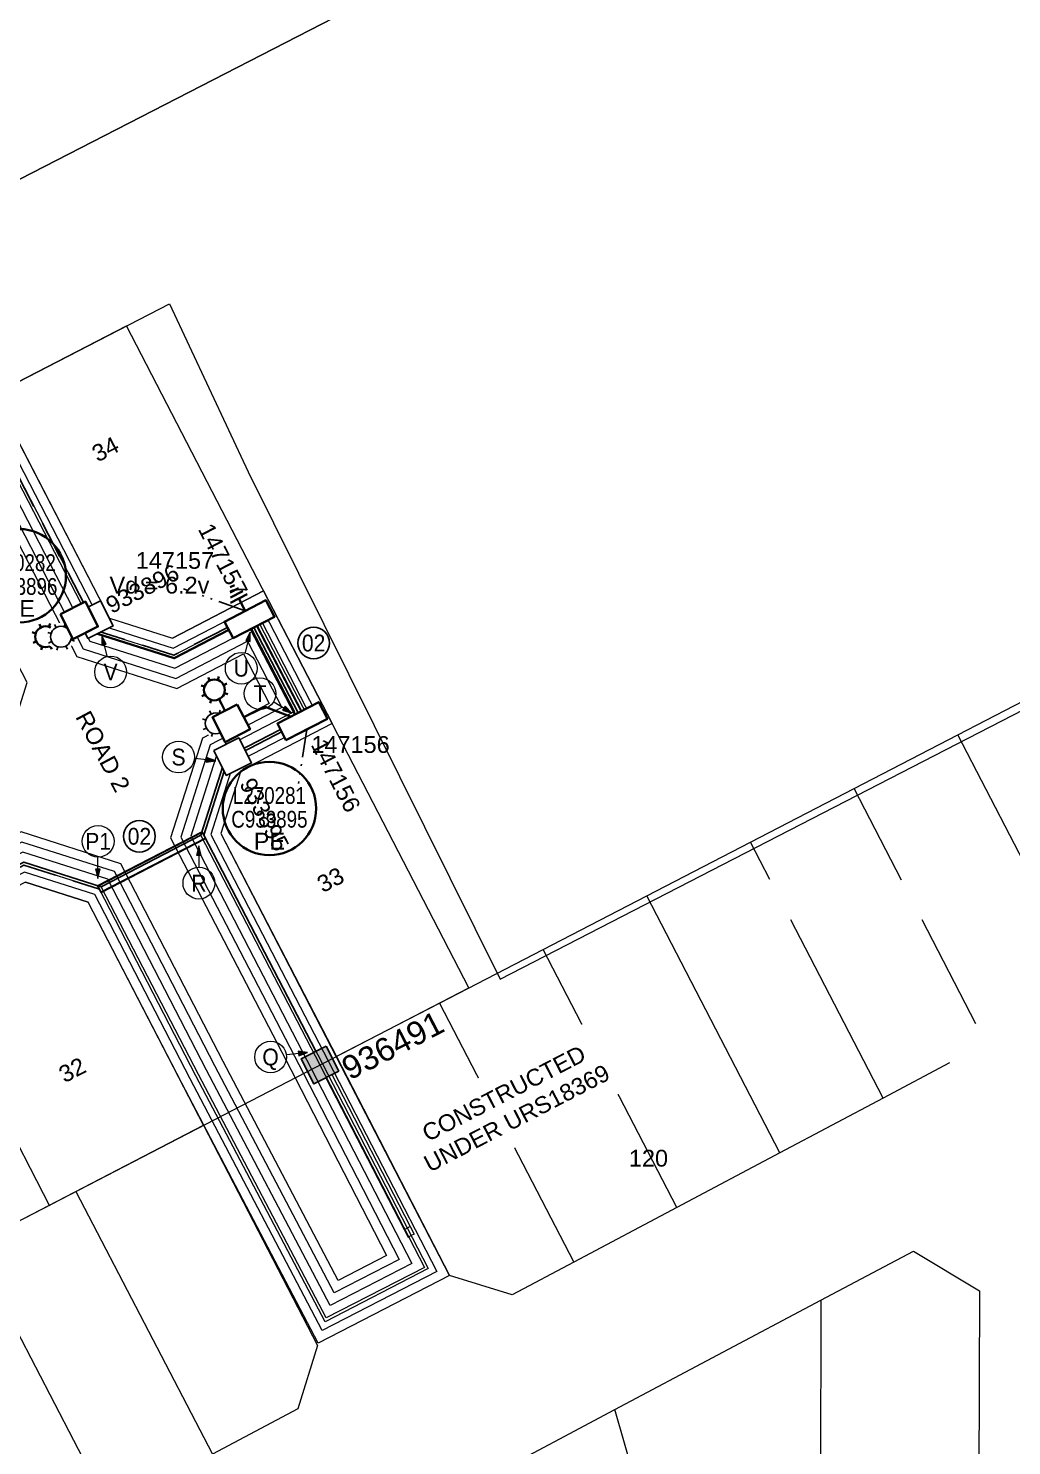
# Model space of a CAD drawing. Header units: metres. Extents: x 0 to 304202, y 0 to 6270858.
# Drawn here: x 303870.5 to 303975.8, y 6270554.1 to 6270706 of the extents above; entities that cross this region are included whole.
import ezdxf
from ezdxf import colors
from ezdxf.entities.mleader import LeaderData, LeaderLine
from ezdxf.enums import TextEntityAlignment as Align
from ezdxf.math import Vec2, Vec3

# ---------------------------------------------------------------- set-up
doc = ezdxf.new("R2010")
doc.units = ezdxf.units.M
for name, pattern in [('DASHED', [19.05, 12.7, -6.35]), ('IE Trench LV', [6, 4, -2]), ('PHANTOMX2', [6.6, 3, -0.75, 0.2, -0.75, 0.2, -0.75, 0.2, -0.75])]:
    doc.linetypes.add(name, pattern=pattern)
doc.layers.get('0').update_dxf_attribs({"color": 6})
for name, color, linetype, lineweight in [('_User Miscellaneous1', 30, 'Continuous', 13), ('_User Miscellaneous2', 31, 'Continuous', 13), ('_User_LV_Exist', 5, 'Continuous', 35), ('Cadastre Developer_SP_NEW', 92, 'Continuous', 15), ('Cadastre Land Parcels_SP_EXT', 118, 'Continuous', 15)]:
    doc.layers.add(name, color=color, linetype=linetype, lineweight=lineweight)
doc.layers.add('_User Miscellaneous10', color=252, linetype='Continuous', lineweight=13, plot=False, transparency=0.65)
for name, color, linetype in [('Duct_SP_NEW', 2, 'Continuous'), ('Equip_SP_SL_NEW', 2, 'Continuous'), ('Mains_LV_New_T84', 2, 'Cable x'), ('Services_SP_NEW_UG', 2, 'IE Trench LV'), ('SupportsUG_SP_LV_NEW', 2, 'Continuous'), ('SupportsUG_SP_LV_SL_EXT', 7, 'Continuous'), ('SupportsUG_SP_LV_SL_NEW', 2, 'Continuous'), ('Trench_SP_NEW', 2, 'Continuous'), ('UG_Details_SP_MISC', 7, 'Continuous')]:
    doc.layers.add(name, color=color, linetype=linetype)
doc.styles.add('COLUMN_LABEL', font='arial.ttf', dxfattribs={"height": 2})
doc.styles.add('ieISOCP', font='arial.ttf', dxfattribs={"height": 1.5})
doc.styles.add('POLE_LABEL', font='arial.ttf', dxfattribs={"height": 2})
doc.styles.add('SL_LABEL', font='arial.ttf', dxfattribs={"height": 2})
doc.styles.get("Standard").update_dxf_attribs({"font": 'arial.ttf'})
doc.linetypes.add('Cable New UG', pattern='A,5.5,-0.01,["X",Standard,S=1.8,R=0,X=0,Y=-0.94],-1.7', length=7.21)
doc.linetypes.add('Cable o', pattern='A,3.5,-0.01,["O",Standard,S=1.25,R=0,X=0,Y=-0.63],-1.36', length=4.87)
doc.linetypes.add('Cable x', pattern='A,4.5,-0.01,["X",Standard,S=1.25,R=0,X=0,Y=-0.65],-1.2', length=5.71)
doc.linetypes.add('IE Trench HV', pattern='A,4,-0.4,["/",Standard,S=2,R=0,X=0.25,Y=-1],-1.6', length=6)

# ---------------------------------------------------------------- blocks, each defined once
blk = doc.blocks.new('PILLAR_NEW')
at = {"width": 0.9}
blk.add_attdef('ASSET_NUM', text='', height=2, dxfattribs=at).set_placement((4, 2), align=Align.MIDDLE_LEFT)
for tag, p, flags in [('SUBURB', (-2, 0), 1), ('STREETNAME', (-1.8, 0), 9), ('PARENT', (-1.6, 0), 9), ('NOTES', (-1.4, 0), 9), ('LOCATION', (-1.2, 0), 9), ('LEGEND', (-1, 0), 9), ('USAGE', (-0.8, 0), 9), ('SUPPORT_TYPE', (-0.6, 0), 9), ('STATE', (-0.4, 0), 9), ('OWNED_BY', (-0.2, 0), 9)]:
    blk.add_attdef(tag, p, '', height=0.2, rotation=270, dxfattribs=dict(flags=flags))
at = {"transparency": 33554687}
blk.add_wipeout([(1, 2.5), (1, -2.5), (-1, -2.5), (-1, 2.5)], dxfattribs=at)
blk.add_lwpolyline([(-1, 2.5), (-1, -1.25), (-1, 1.25), (-1, -2.5), (1, -2.5), (1, 2.5)], close=True)
blk = doc.blocks.new('*U314')
at = {"layer": '_User_LV_Exist'}
for p, q in [((2.5, 1), (2.5, -1)), ((3, 0.75), (3, -0.75)), ((3.5, 0.5), (3.5, -0.5)), ((4, 0.25), (4, -0.25))]:
    blk.add_line(p, q, dxfattribs=at)
at = {"width": 0.9}
blk.add_attdef('ASSET_NUM', text='', height=2, dxfattribs=at).set_placement((4, 2), align=Align.MIDDLE_LEFT)
for tag, p, flags in [('SUBURB', (-2, 0), 1), ('STREETNAME', (-1.8, 0), 9), ('PARENT', (-1.6, 0), 9), ('NOTES', (-1.4, 0), 9), ('LOCATION', (-1.2, 0), 9), ('LEGEND', (-1, 0), 9), ('USAGE', (-0.8, 0), 9), ('SUPPORT_TYPE', (-0.6, 0), 9), ('STATE', (-0.4, 0), 9), ('OWNED_BY', (-0.2, 0), 9)]:
    blk.add_attdef(tag, p, '', height=0.2, rotation=270, dxfattribs=dict(flags=flags))
at = {"transparency": 33554687}
blk.add_wipeout([(1, 2.5), (1, -2.5), (-1, -2.5), (-1, 2.5)], dxfattribs=at)
blk.add_lwpolyline([(-1, 2.5), (-1, -1.25), (-1, 1.25), (-1, -2.5), (1, -2.5), (1, 2.5)], close=True)
at = {"layer": '_User_LV_Exist'}
blk.add_line((1, 0), (2.5, 0), dxfattribs=at)
blk = doc.blocks.new('*U309')
blk.add_circle((0, 0), 1.7)
at = {"width": 0.9}
blk.add_attdef('CODE', text='', height=1.8, dxfattribs=at).set_placement((0, 0), align=Align.MIDDLE_CENTER)
at = {"flags": 1}
blk.add_attdef('Z', (0, 0), '', height=0.2, dxfattribs=at)
blk = doc.blocks.new('COLUMN_NEW')
at = {"width": 0.9, "flags": 8}
blk.add_attdef('ASSET_NUM', text='', height=2, dxfattribs=at).set_placement((4, 2), align=Align.MIDDLE_LEFT)
at = {"ltscale": 10, "transparency": 33554687}
blk.add_wipeout([(-1.5, -1.5), (-1.5, 1.5), (1.5, 1.5), (1.5, -1.5)], dxfattribs=at)
blk.add_lwpolyline([(-1.5, 1.5), (-1.5, -1.5), (1.5, -1.5), (1.5, 1.5)], close=True)
at = {"flags": 1}
blk.add_attdef('Z', (-2.35, -1.81), '', height=0.2, rotation=270, dxfattribs=at)
at = {"flags": 9}
for tag, p in [('NOTES', (-2, -1.81)), ('SUBURB', (-1.8, -1.81)), ('STREETNAME', (-1.6, -1.81)), ('LOCATION', (-1.4, -1.81)), ('LEGEND', (-1.2, -1.81)), ('USAGE', (-1, -1.81)), ('STATE', (-0.8, -1.81)), ('OWNED_BY', (-0.6, -1.81)), ('COLUMN_TYPE', (-0.4, -1.81)), ('STREET_CODE', (-0.2, -1.81)), ('STRUCTURE_PLANT_NUMBER', (0.03, -1.81))]:
    blk.add_attdef(tag, text='', height=0.2, rotation=270, dxfattribs=at).set_placement(p, align=Align.MIDDLE_LEFT)
blk = doc.blocks.new('*U315')
at = {"width": 0.9, "flags": 8}
blk.add_attdef('ASSET_NUM', text='', height=2, dxfattribs=at).set_placement((4, 2), align=Align.MIDDLE_LEFT)
at = {"ltscale": 10, "transparency": 33554687}
blk.add_wipeout([(-0.67, -2.01), (-2.01, 0.67), (0.67, 2.01), (2.01, -0.67)], dxfattribs=at)
blk.add_lwpolyline([(-2.01, 0.67), (-0.67, -2.01), (2.01, -0.67), (0.67, 2.01)], close=True)
at = {"flags": 1}
blk.add_attdef('Z', (-2.35, -1.81), '', height=0.2, rotation=270, dxfattribs=at)
at = {"flags": 9}
for tag, p in [('NOTES', (-2, -1.81)), ('SUBURB', (-1.8, -1.81)), ('STREETNAME', (-1.6, -1.81)), ('LOCATION', (-1.4, -1.81)), ('LEGEND', (-1.2, -1.81)), ('USAGE', (-1, -1.81)), ('STATE', (-0.8, -1.81)), ('OWNED_BY', (-0.6, -1.81)), ('COLUMN_TYPE', (-0.4, -1.81)), ('STREET_CODE', (-0.2, -1.81)), ('STRUCTURE_PLANT_NUMBER', (0.03, -1.81))]:
    blk.add_attdef(tag, text='', height=0.2, rotation=270, dxfattribs=at).set_placement(p, align=Align.MIDDLE_LEFT)
blk = doc.blocks.new('*U317')
at = {"width": 0.9, "flags": 8}
blk.add_attdef('ASSET_NUM', text='', height=2, dxfattribs=at).set_placement((4, 2), align=Align.MIDDLE_LEFT)
at = {"ltscale": 10, "transparency": 33554687}
blk.add_wipeout([(-2.02, 0.65), (0.65, 2.02), (2.02, -0.65), (-0.65, -2.02)], dxfattribs=at)
blk.add_lwpolyline([(0.65, 2.02), (-2.02, 0.65), (-0.65, -2.02), (2.02, -0.65)], close=True)
at = {"flags": 1}
blk.add_attdef('Z', (-2.35, -1.81), '', height=0.2, rotation=270, dxfattribs=at)
at = {"flags": 9}
for tag, p in [('NOTES', (-2, -1.81)), ('SUBURB', (-1.8, -1.81)), ('STREETNAME', (-1.6, -1.81)), ('LOCATION', (-1.4, -1.81)), ('LEGEND', (-1.2, -1.81)), ('USAGE', (-1, -1.81)), ('STATE', (-0.8, -1.81)), ('OWNED_BY', (-0.6, -1.81)), ('COLUMN_TYPE', (-0.4, -1.81)), ('STREET_CODE', (-0.2, -1.81)), ('STRUCTURE_PLANT_NUMBER', (0.03, -1.81))]:
    blk.add_attdef(tag, text='', height=0.2, rotation=270, dxfattribs=at).set_placement(p, align=Align.MIDDLE_LEFT)
blk = doc.blocks.new('*U318')
at = {"style": 'SL_LABEL'}
for tag, height, rotation, flags, p in [('ASSET_NUM', 1, 116.7151, 8, (-4.04, 5.8)), ('STREET_CODE', 0.001, 270, 9, (0, 0))]:
    blk.add_attdef(tag, text='', height=height, rotation=rotation, dxfattribs=dict(at, flags=flags)).set_placement(p, align=Align.MIDDLE_LEFT)
for tag, height, rotation, flags, p in [('LNUMBER', 1, 116.7151, 8, (-2.25, 6.7)), ('LTYPE', 0.2, 270, 9, (-1.4, 1.2)), ('LTYPEVOCAB', 0.2, 270, 9, (-1.4, 1)), ('LEGEND', 0.2, 270, 9, (-1.4, 0.8)), ('SUBURB', 0.2, 270, 9, (-1.4, 0.6)), ('STREETNAME', 0.2, 270, 9, (-1.4, 0.4)), ('LOCATION', 0.2, 270, 9, (-1.4, 0.2)), ('LNEW', 0.2, 270, 9, (-6.4, 0)), ('LMASTVOCAB', 0.2, 270, 9, (-6.2, 0)), ('LMAST', 0.2, 270, 9, (-6, 0)), ('LLAMPVOCAB', 0.2, 270, 9, (-5.8, 0)), ('LLAMP', 0.2, 270, 9, (-5.6, 0)), ('LEXIST', 0.2, 270, 9, (-5.4, 0)), ('LCHARGE3PERCENT', 0.2, 270, 9, (-5.2, 0)), ('LCHARGE3', 0.2, 270, 9, (-5, 0)), ('LCHARGE2PERCENT', 0.2, 270, 9, (-4.8, 0)), ('LCHARGE2', 0.2, 270, 9, (-4.6, 0)), ('LCHARGE1PERCENT', 0.2, 270, 9, (-4.4, 0)), ('LCHARGE1', 0.2, 270, 9, (-4.2, 0)), ('LCATEGORY', 0.2, 270, 9, (-4, 0)), ('LBRACKETVOCAB', 0.2, 270, 9, (-3.8, 0)), ('LBRACKET', 0.2, 270, 9, (-3.6, 0)), ('LKINGHEIGHT', 0.2, 270, 9, (-3.4, 0)), ('CREPLACE', 0.2, 270, 9, (-3.2, 0)), ('CREMOVE', 0.2, 270, 9, (-3, 0)), ('CNUMBER', 0.2, 270, 9, (-2.8, 0)), ('CNEW', 0.2, 270, 9, (-2.6, 0)), ('CEXIST', 0.2, 270, 9, (-2.4, 0)), ('USAGE', 0.2, 270, 9, (-2.2, 0)), ('STATE', 0.2, 270, 9, (-2, 0)), ('OWNED_BY', 0.2, 270, 9, (-1.8, 0)), ('ORIENTATION', 0.2, 270, 9, (-1.6, 0)), ('OPERATING_VOLTAGE', 0.2, 270, 9, (-1.4, 0)), ('MAINTAINED_BY', 0.2, 270, 9, (-1.4, -0.66)), ('NOTES', 0.2, 270, 9, (-1.4, 0)), ('NO_PHASES', 0.2, 270, 9, (-1.2, 0)), ('LANTERN_TYPE', 0.2, 270, 9, (-1, 0)), ('LANTERN_PURPOSE', 0.2, 270, 9, (-0.8, 0)), ('CONTROL_TYPE', 0.2, 270, 9, (-0.6, 0)), ('CONSTRUCTED_VOLTAGE', 0.2, 270, 9, (-0.4, 0))]:
    blk.add_attdef(tag, text='', height=height, rotation=rotation, dxfattribs=dict(flags=flags)).set_placement(p, align=Align.MIDDLE_LEFT)
for tag, p, height, flags in [('OPERATED_BY', (-1.4, -0.41), 0.2, 9), ('Z', (0, 0), 0.001, 1)]:
    blk.add_attdef(tag, p, '', height=height, rotation=270, dxfattribs=dict(flags=flags))
at = {"transparency": 33554687}
blk.add_wipeout([(-2.56, 5.08), (-1.33, 5), (-0.29, 4.33), (-0.37, 3.1), (-1.04, 2.07), (-2.27, 2.15), (-3.31, 2.81), (-3.22, 4.04)], dxfattribs=at)
for p, q in [((-2.3, 4.58), (-2.47, 4.91)), ((-1.33, 5), (-1.45, 4.64)), ((-3.22, 4.04), (-2.87, 3.93)), ((-3.14, 2.9), (-2.8, 3.07)), ((-0.79, 4.08), (-0.46, 4.25)), ((-0.37, 3.1), (-0.73, 3.22)), ((-2.27, 2.15), (-2.15, 2.5)), ((0, 0), (-1.29, 2.57))]:
    blk.add_line(p, q)
blk.add_circle((-1.8, 3.57), 1.12)
at = {"flags": 9}
for tag, p in [('LANTNUMBER', (-1.4, 2.6)), ('LOUTREACH', (-1.4, 2.2)), ('LOUTREACHVOCAB', (-1.4, 2)), ('LRATECODE', (-1.4, 1.8)), ('LREMOVE', (-1.4, 1.6)), ('LREPLACE', (-1.4, 1.4))]:
    blk.add_attdef(tag, text='', height=0.2, rotation=270, dxfattribs=at).set_placement(p, align=Align.MIDDLE_LEFT)
blk = doc.blocks.new('*U320')
for tag, height, rotation, flags, p in [('LANTNUMBER', 0.2, 270, 9, (-1.4, 2.6)), ('LOUTREACH', 0.2, 270, 9, (-1.4, 2.2)), ('LNEW', 0.2, 270, 9, (-6.4, 0)), ('LMASTVOCAB', 0.2, 270, 9, (-6.2, 0)), ('LMAST', 0.2, 270, 9, (-6, 0)), ('LANTERN_TYPE', 0.2, 270, 9, (-1, 0)), ('LANTERN_PURPOSE', 0.2, 270, 9, (-0.8, 0)), ('CONTROL_TYPE', 0.2, 270, 9, (-0.6, 0)), ('CONSTRUCTED_VOLTAGE', 0.2, 270, 9, (-0.4, 0)), ('LNUMBER', 1, 207.2491, 8, (-6.68, -2.32))]:
    blk.add_attdef(tag, text='', height=height, rotation=rotation, dxfattribs=dict(flags=flags)).set_placement(p, align=Align.MIDDLE_LEFT)
at = {"style": 'SL_LABEL'}
for tag, height, rotation, flags, p in [('STREET_CODE', 0.001, 270, 9, (0, 0)), ('ASSET_NUM', 1, 207.2491, 8, (-5.77, -4.09))]:
    blk.add_attdef(tag, text='', height=height, rotation=rotation, dxfattribs=dict(at, flags=flags)).set_placement(p, align=Align.MIDDLE_LEFT)
at = {"flags": 1}
blk.add_attdef('Z', (0, 0), '', height=0.001, rotation=270, dxfattribs=at)
at = {"transparency": 33554687}
blk.add_wipeout([(-5.06, -2.6), (-4.98, -1.37), (-4.33, -0.33), (-3.1, -0.4), (-2.06, -1.06), (-2.13, -2.29), (-2.78, -3.33), (-4.01, -3.26)], dxfattribs=at)
for p, q in [((0, 0), (-2.56, -1.32)), ((-4.98, -1.37), (-4.63, -1.49)), ((-4.07, -0.83), (-4.24, -0.5)), ((-3.1, -0.4), (-3.21, -0.76)), ((-4.56, -2.35), (-4.89, -2.52)), ((-4.01, -3.26), (-3.9, -2.9)), ((-2.87, -3.16), (-3.04, -2.83)), ((-2.13, -2.29), (-2.48, -2.17))]:
    blk.add_line(p, q)
blk.add_circle((-3.56, -1.83), 1.12)
at = {"flags": 9}
for tag, p in [('LOUTREACHVOCAB', (-1.4, 2)), ('LRATECODE', (-1.4, 1.8)), ('LREMOVE', (-1.4, 1.6)), ('LREPLACE', (-1.4, 1.4)), ('LTYPE', (-1.4, 1.2)), ('LTYPEVOCAB', (-1.4, 1)), ('LEGEND', (-1.4, 0.8)), ('SUBURB', (-1.4, 0.6)), ('STREETNAME', (-1.4, 0.4)), ('LOCATION', (-1.4, 0.2)), ('LLAMPVOCAB', (-5.8, 0)), ('LLAMP', (-5.6, 0)), ('LEXIST', (-5.4, 0)), ('LCHARGE3PERCENT', (-5.2, 0)), ('LCHARGE3', (-5, 0)), ('LCHARGE2PERCENT', (-4.8, 0)), ('LCHARGE2', (-4.6, 0)), ('LCHARGE1PERCENT', (-4.4, 0)), ('LCHARGE1', (-4.2, 0)), ('LCATEGORY', (-4, 0)), ('LBRACKETVOCAB', (-3.8, 0)), ('LBRACKET', (-3.6, 0)), ('LKINGHEIGHT', (-3.4, 0)), ('CREPLACE', (-3.2, 0)), ('CREMOVE', (-3, 0)), ('CNUMBER', (-2.8, 0)), ('CNEW', (-2.6, 0)), ('CEXIST', (-2.4, 0)), ('USAGE', (-2.2, 0)), ('STATE', (-2, 0)), ('OWNED_BY', (-1.8, 0)), ('ORIENTATION', (-1.6, 0)), ('OPERATING_VOLTAGE', (-1.4, 0)), ('MAINTAINED_BY', (-1.4, -0.66)), ('NOTES', (-1.4, 0)), ('NO_PHASES', (-1.2, 0))]:
    blk.add_attdef(tag, text='', height=0.2, rotation=270, dxfattribs=at).set_placement(p, align=Align.MIDDLE_LEFT)
blk.add_attdef('OPERATED_BY', (-1.4, -0.41), '', height=0.2, rotation=270, dxfattribs=at)
blk = doc.blocks.new('*U217')
at = {"ltscale": 0.1}
blk.add_circle((0, 0), 5, dxfattribs=at)
at = {"insert": (0, -2.6), "char_height": 1.8, "attachment_point": 2}
blk.add_mtext('PE', dxfattribs=at)
at = {"width": 0.8}
blk.add_attdef('SNUMBER', text='', height=1.8, dxfattribs=at).set_placement((0, 0.5), align=Align.CENTER)
at = {"flags": 1}
blk.add_attdef('Z', (0, 0), '', height=0.2, dxfattribs=at)
at = {"width": 0.8}
blk.add_attdef('CNUMBER', text='', height=1.8, dxfattribs=at).set_placement((0, -0.25), align=Align.TOP_CENTER)
blk = doc.blocks.new('*U340')
h = blk.add_hatch(color=256)
h.dxf.hatch_style = 1
h.paths.add_polyline_path([(0.21, -3), (-0.29, -3), (-0.05, -4)])
blk.add_line((-0.05, -4), (-0.02, -1.75))
at = {"flags": 128}
blk.add_lwpolyline([(0.21, -3), (-0.29, -3), (-0.05, -4), (0.21, -3)], dxfattribs=at)
blk.add_circle((0, 0), 1.7)
at = {"width": 0.9}
blk.add_attdef('CODE', text='', height=1.8, dxfattribs=at).set_placement((0, 0), align=Align.MIDDLE_CENTER)
at = {"flags": 1}
blk.add_attdef('Z', (0, 0), '', height=0.2, dxfattribs=at)
blk = doc.blocks.new('*U341')
h = blk.add_hatch(color=256)
h.dxf.hatch_style = 1
h.paths.add_polyline_path([(2.95, 0.62), (3.01, 0.13), (3.97, 0.5)])
blk.add_line((3.97, 0.5), (1.74, 0.22))
at = {"flags": 128}
blk.add_lwpolyline([(2.95, 0.62), (3.01, 0.13), (3.97, 0.5), (2.95, 0.62)], dxfattribs=at)
blk.add_circle((0, 0), 1.7)
at = {"width": 0.9}
blk.add_attdef('CODE', text='', height=1.8, dxfattribs=at).set_placement((0, 0), align=Align.MIDDLE_CENTER)
at = {"flags": 1}
blk.add_attdef('Z', (0, 0), '', height=0.2, dxfattribs=at)
blk = doc.blocks.new('*U342')
h = blk.add_hatch(color=256)
h.dxf.hatch_style = 1
h.paths.add_polyline_path([(-0.25, 3), (0.25, 3), (0, 4)])
blk.add_line((0, 4), (0, 1.75))
at = {"flags": 128}
blk.add_lwpolyline([(-0.25, 3), (0.25, 3), (0, 4), (-0.25, 3)], dxfattribs=at)
blk.add_circle((0, 0), 1.7)
at = {"width": 0.9}
blk.add_attdef('CODE', text='', height=1.8, dxfattribs=at).set_placement((0, 0), align=Align.MIDDLE_CENTER)
at = {"flags": 1}
blk.add_attdef('Z', (0, 0), '', height=0.2, dxfattribs=at)
blk = doc.blocks.new('*U344')
h = blk.add_hatch(color=256)
h.dxf.hatch_style = 1
h.paths.add_polyline_path([(2.69, -1.35), (2.43, -1.78), (3.41, -2.09)])
blk.add_line((3.41, -2.09), (1.49, -0.91))
at = {"flags": 128}
blk.add_lwpolyline([(2.69, -1.35), (2.43, -1.78), (3.41, -2.09), (2.69, -1.35)], dxfattribs=at)
blk.add_circle((0, 0), 1.7)
at = {"width": 0.9}
blk.add_attdef('CODE', text='', height=1.8, dxfattribs=at).set_placement((0, 0), align=Align.MIDDLE_CENTER)
at = {"flags": 1}
blk.add_attdef('Z', (0, 0), '', height=0.2, dxfattribs=at)
blk = doc.blocks.new('*U345')
h = blk.add_hatch(color=256)
h.dxf.hatch_style = 1
h.paths.add_polyline_path([(0.49, 2.97), (0.97, 2.85), (0.97, 3.88)])
blk.add_line((0.97, 3.88), (0.43, 1.7))
at = {"flags": 128}
blk.add_lwpolyline([(0.49, 2.97), (0.97, 2.85), (0.97, 3.88), (0.49, 2.97)], dxfattribs=at)
blk.add_circle((0, 0), 1.7)
at = {"width": 0.9}
blk.add_attdef('CODE', text='', height=1.8, dxfattribs=at).set_placement((0, 0), align=Align.MIDDLE_CENTER)
at = {"flags": 1}
blk.add_attdef('Z', (0, 0), '', height=0.2, dxfattribs=at)
blk = doc.blocks.new('*U346')
h = blk.add_hatch(color=256)
h.dxf.hatch_style = 1
h.paths.add_polyline_path([(-0.95, 2.86), (-0.46, 2.97), (-0.94, 3.89)])
blk.add_line((-0.94, 3.89), (-0.41, 1.7))
at = {"flags": 128}
blk.add_lwpolyline([(-0.95, 2.86), (-0.46, 2.97), (-0.94, 3.89), (-0.95, 2.86)], dxfattribs=at)
blk.add_circle((0, 0), 1.7)
at = {"width": 0.9}
blk.add_attdef('CODE', text='', height=1.8, dxfattribs=at).set_placement((0, 0), align=Align.MIDDLE_CENTER)
at = {"flags": 1}
blk.add_attdef('Z', (0, 0), '', height=0.2, dxfattribs=at)
blk = doc.blocks.new('*U343')
h = blk.add_hatch(color=256)
h.dxf.hatch_style = 1
h.paths.add_polyline_path([(3.01, -0.04), (2.96, -0.54), (3.98, -0.39)])
blk.add_line((3.98, -0.39), (1.74, -0.17))
at = {"flags": 128}
blk.add_lwpolyline([(3.01, -0.04), (2.96, -0.54), (3.98, -0.39), (3.01, -0.04)], dxfattribs=at)
blk.add_circle((0, 0), 1.7)
at = {"width": 0.9}
blk.add_attdef('CODE', text='', height=1.8, dxfattribs=at).set_placement((0, 0), align=Align.MIDDLE_CENTER)
at = {"flags": 1}
blk.add_attdef('Z', (0, 0), '', height=0.2, dxfattribs=at)
blk = doc.blocks.new('*U404')
at = {"transparency": 33554687}
blk.add_hatch(color=256, dxfattribs=at).paths.add_polyline_path([(2.02, -0.65), (0.65, 2.02), (-2.02, 0.65), (-0.65, -2.02)])
blk.add_lwpolyline([(0.65, 2.02), (-2.02, 0.65), (-0.65, -2.02), (2.02, -0.65)], close=True, dxfattribs=at)
at = {"transparency": 33554687, "flags": 9}
for tag, p in [('STREETNAME', (-1.81, 1.6)), ('SUBURB', (-1.81, 1.8)), ('NOTES', (-1.81, 2)), ('COLUMN_TYPE', (-1.81, 0.4)), ('OWNED_BY', (-1.81, 0.6)), ('LOCATION', (-1.81, 1.4)), ('LEGEND', (-1.81, 1.2)), ('USAGE', (-1.81, 1)), ('STATE', (-1.81, 0.8))]:
    blk.add_attdef(tag, text='', height=0.2, rotation=180, dxfattribs=at).set_placement(p, align=Align.MIDDLE_LEFT)
at = {"transparency": 33554687, "flags": 1}
blk.add_attdef('Z', (-1.81, 2.35), '', height=0.2, rotation=180, dxfattribs=at)
at = {"transparency": 33554687, "flags": 9}
for tag, style, p in [('STRUCTURE_PLANT_NUMBER', 'POLE_LABEL', (-1.81, -0.03)), ('STREET_CODE', 'COLUMN_LABEL', (-1.81, 0.2))]:
    blk.add_attdef(tag, text='', height=0.2, rotation=180, dxfattribs=dict(at, style=style)).set_placement(p, align=Align.MIDDLE_LEFT)
at = {"transparency": 33554687, "style": 'COLUMN_LABEL', "width": 0.9, "flags": 8}
blk.add_attdef('ASSET_NUM', text='', height=2, rotation=270, dxfattribs=at).set_placement((2, -4), align=Align.MIDDLE_LEFT)

msp = doc.modelspace()

# ---------------------------------------------------------------- linework, layer by layer
at = {"layer": '_User Miscellaneous1', "transparency": 33554687}
for p, q in [((303902.324, 6270593.547), (303902.644, 6270593.712)), ((303902.324, 6270593.547), (303910.717, 6270577.267)), ((303902.964, 6270593.877), (303902.644, 6270593.712)), ((303902.964, 6270593.877), (303911.357, 6270577.597)), ((303910.717, 6270577.267), (303911.037, 6270577.432)), ((303910.717, 6270577.267), (303911.137, 6270576.452)), ((303911.357, 6270577.597), (303911.037, 6270577.432)), ((303911.357, 6270577.597), (303911.777, 6270576.782)), ((303911.777, 6270576.782), (303911.457, 6270576.617)), ((303911.137, 6270576.452), (303911.457, 6270576.617))]:
    msp.add_line(p, q, dxfattribs=at)
at = {"layer": 'Cadastre Developer_SP_NEW'}
for p, q in [((303895.659, 6270645.716), (303885.891, 6270640.658)), ((303879.156, 6270642.801), (303885.891, 6270640.658)), ((303903.004, 6270631.501), (303893.236, 6270626.443)), ((303893.236, 6270626.443), (303891.091, 6270619.702)), ((303891.091, 6270619.702), (303903.48, 6270595.724)), ((303870.147, 6270614.488), (303876.883, 6270612.345)), ((303889.265, 6270588.38), (303876.883, 6270612.345)), ((303858.027, 6270608.211), (303872.737, 6270579.805)), ((303692.929, 6270486.696), (303917.641, 6270603.173))]:
    msp.add_line(p, q, dxfattribs=at)
at = {"layer": 'Cadastre Developer_SP_NEW', "color": 4, "linetype": 'Continuous', "transparency": 33554559}
for p, q in [((303969.993, 6270630.309), (303981.09, 6270636.062)), ((303958.895, 6270624.557), (303969.993, 6270630.309)), ((303981.141, 6270608.755), (303969.993, 6270630.309)), ((303947.798, 6270618.805), (303958.895, 6270624.557)), ((303963.981, 6270614.724), (303958.895, 6270624.557)), ((303936.701, 6270613.052), (303947.798, 6270618.805)), ((303949.884, 6270614.77), (303947.798, 6270618.805)), ((303925.603, 6270607.3), (303936.701, 6270613.052)), ((303950.959, 6270585.485), (303936.701, 6270613.052)), ((303962, 6270591.347), (303952.12, 6270610.448)), ((303971.94, 6270599.336), (303966.189, 6270610.454)), ((303914.506, 6270601.548), (303925.603, 6270607.3)), ((303939.919, 6270579.624), (303925.603, 6270607.3)), ((303903.436, 6270595.81), (303914.506, 6270601.548)), ((303914.506, 6270601.548), (303928.878, 6270573.762)), ((303915.567, 6270572.356), (303903.436, 6270595.81)), ((303969.128, 6270595.131), (303962, 6270591.347)), ((303962, 6270591.347), (303950.959, 6270585.485)), ((303692.929, 6270486.696), (303889.229, 6270588.453)), ((303889.231, 6270588.447), (303901.434, 6270564.852)), ((303950.959, 6270585.485), (303939.919, 6270579.624)), ((303875.554, 6270581.357), (303890.168, 6270553.211)), ((303939.919, 6270579.624), (303928.878, 6270573.762)), ((303864.456, 6270575.605), (303879.127, 6270547.349)), ((303928.878, 6270573.762), (303922.28, 6270570.259)), ((303955.346, 6270569.699), (303965.265, 6270574.965)), ((303965.265, 6270574.965), (303972.313, 6270570.717)), ((303922.28, 6270570.259), (303915.567, 6270572.356)), ((303972.313, 6270570.717), (303972.263, 6270549.722)), ((303933.265, 6270557.976), (303955.346, 6270569.699)), ((303955.346, 6270569.699), (303955.289, 6270545.881)), ((303901.434, 6270564.852), (303899.315, 6270558.067)), ((303899.315, 6270558.067), (303890.168, 6270553.211)), ((303919.131, 6270550.472), (303933.265, 6270557.976)), ((303937.901, 6270541.947), (303933.265, 6270557.976))]:
    msp.add_line(p, q, dxfattribs=at)
at = {"layer": 'Duct_SP_NEW'}
for p, q in [((303893.793, 6270642.497), (303894.148, 6270642.681)), ((303899.455, 6270631.578), (303893.793, 6270642.497)), ((303894.503, 6270642.865), (303894.148, 6270642.681)), ((303900.165, 6270631.946), (303894.503, 6270642.865)), ((303899.455, 6270631.578), (303899.81, 6270631.762)), ((303900.165, 6270631.946), (303899.81, 6270631.762)), ((303877.885, 6270614.106), (303889.071, 6270619.904)), ((303889.071, 6270619.904), (303889.255, 6270619.549)), ((303889.439, 6270619.194), (303889.255, 6270619.549)), ((303878.254, 6270613.396), (303889.439, 6270619.194)), ((303877.885, 6270614.106), (303878.07, 6270613.751)), ((303878.254, 6270613.396), (303878.07, 6270613.751))]:
    msp.add_line(p, q, dxfattribs=at)
at = {"layer": 'Trench_SP_NEW', "linetype": 'IE Trench HV', "transparency": 33554687, "flags": 128}
msp.add_lwpolyline([(303889.257, 6270619.546), (303891.437, 6270626.396), (303891.437, 6270626.396)], dxfattribs=at)
at = {"layer": 'Trench_SP_NEW', "linetype": 'IE Trench LV', "flags": 128}
msp.add_lwpolyline([(303848.265, 6270605.071), (303869.991, 6270616.321), (303878.07, 6270613.751)], dxfattribs=at)
at = {"layer": 'UG_Details_SP_MISC'}
for p, q in [((303893.828, 6270642.516), (303894.148, 6270642.681)), ((303899.491, 6270631.596), (303893.828, 6270642.516)), ((303894.468, 6270642.847), (303894.148, 6270642.681)), ((303900.13, 6270631.928), (303894.468, 6270642.847)), ((303899.491, 6270631.596), (303899.81, 6270631.762)), ((303900.13, 6270631.928), (303899.81, 6270631.762)), ((303877.904, 6270614.071), (303889.091, 6270619.865)), ((303878.235, 6270613.431), (303889.423, 6270619.226)), ((303889.091, 6270619.865), (303889.257, 6270619.546)), ((303889.423, 6270619.226), (303889.257, 6270619.546)), ((303877.904, 6270614.071), (303878.07, 6270613.751)), ((303878.235, 6270613.431), (303878.07, 6270613.751))]:
    msp.add_line(p, q, dxfattribs=at)

# ---------------------------------------------------------------- block references
at = {"layer": '_User Miscellaneous2', "color": 6}
for name, p, values in [('*U340', (303877.938, 6270618.881), {'CODE': 'P1'}), ('*U341', (303896.403, 6270595.763), {'CODE': 'Q'})]:
    msp.add_blockref(name, p, dxfattribs=at).add_auto_attribs(values)
at = {"layer": '_User_LV_Exist', "color": 4, "rotation": 89.32521878094113}
msp.add_blockref('*U318', (303875.903, 6270642.561), dxfattribs=at)
at = {"layer": '_User_LV_Exist', "color": 4}
msp.add_blockref('*U318', (303892.19, 6270631.533), dxfattribs=at)
at = {"layer": 'Duct_SP_NEW', "color": 6}
for p in [(303901.015, 6270640.13), (303882.36, 6270619.418)]:
    msp.add_blockref('*U309', p, dxfattribs=at).add_auto_attribs({'CODE': '02'})
at = {"layer": 'SupportsUG_SP_LV_SL_EXT', "transparency": 33554687}
ref = msp.add_blockref('*U404', (303901.69, 6270594.908), dxfattribs=at)
ref.add_attrib('ASSET_NUM', '936491', dxfattribs={"layer": '0', "height": 2.5, "rotation": 27.39951, "style": 'COLUMN_LABEL'}).set_placement((303904.308, 6270594.338), align=Align.MIDDLE_LEFT)

# ---------------------------------------------------------------- texts
at = {"layer": '_User_LV_Exist'}
msp.add_text('ROAD 2', height=1.8, rotation=297.9722, dxfattribs=at).set_placement((303875.454, 6270632.224))
at = {"layer": 'Cadastre Developer_SP_NEW', "linetype": 'DASHED', "char_height": 1.8, "attachment_point": 1, "rotation": 27.37638, "style": 'ieISOCP'}
for s, insert, width in [('34', (303877.055, 6270661.067), 2.83533), ('33', (303901.165, 6270614.918), 2.83533), ('32', (303873.509, 6270594.535), 2.46812)]:
    msp.add_mtext(s, dxfattribs=dict(at, insert=insert, width=width))
at = {"layer": 'Cadastre Land Parcels_SP_EXT'}
msp.add_text('120', height=1.8, dxfattribs=at).set_placement((303934.776, 6270584.019))

# ---------------------------------------------------------------- next in the draw order: linework, layer by layer
at = {"layer": '_User Miscellaneous10', "flags": 128}
for points in [[(303696.853, 6270542.769), (303741.208, 6270565.737), (303778.052, 6270584.816), (303835.001, 6270614.306), (303862.803, 6270628.702), (303864.948, 6270635.443), (303852.537, 6270659.41), (303866.776, 6270666.761), (303879.144, 6270642.805), (303885.891, 6270640.658), (303895.659, 6270645.716), (303903.004, 6270631.501), (303893.236, 6270626.443), (303891.091, 6270619.702), (303903.467, 6270595.826), (303915.567, 6270572.356), (303901.515, 6270565.111), (303886.898, 6270592.961), (303876.883, 6270612.345), (303870.147, 6270614.488), (303795.722, 6270575.948), (303744.112, 6270549.223)], [(303697.313, 6270541.881), (303741.668, 6270564.849), (303778.512, 6270583.928), (303835.461, 6270613.418), (303863.63, 6270628.005), (303866.026, 6270635.535), (303853.886, 6270658.981), (303866.346, 6270665.414), (303878.445, 6270641.977), (303885.983, 6270639.579), (303895.23, 6270644.368), (303901.657, 6270631.93), (303892.408, 6270627.141), (303890.012, 6270619.61), (303902.578, 6270595.367), (303914.22, 6270572.786), (303901.939, 6270566.455), (303887.785, 6270593.423), (303877.581, 6270613.172), (303870.056, 6270615.566), (303795.262, 6270576.836), (303743.653, 6270550.111)], [(303697.773, 6270540.993), (303742.127, 6270563.961), (303778.972, 6270583.04), (303835.921, 6270612.53), (303864.458, 6270627.307), (303867.105, 6270635.627), (303855.234, 6270658.551), (303865.916, 6270664.066), (303877.747, 6270641.15), (303886.075, 6270638.501), (303894.801, 6270643.02), (303900.31, 6270632.359), (303891.581, 6270627.839), (303888.933, 6270619.518), (303901.69, 6270594.908), (303912.873, 6270573.217), (303902.363, 6270567.799), (303888.672, 6270593.885), (303878.279, 6270613.999), (303869.964, 6270616.645), (303794.802, 6270577.724), (303743.193, 6270550.999)], [(303698.233, 6270540.105), (303742.587, 6270563.073), (303779.431, 6270582.152), (303836.381, 6270611.642), (303865.285, 6270626.609), (303868.184, 6270635.719), (303856.582, 6270658.122), (303865.486, 6270662.719), (303877.049, 6270640.323), (303886.166, 6270637.422), (303894.372, 6270641.671), (303898.963, 6270632.787), (303890.753, 6270628.536), (303887.855, 6270619.426), (303900.802, 6270594.448), (303911.526, 6270573.647), (303902.787, 6270569.143), (303889.559, 6270594.347), (303878.977, 6270614.826), (303869.872, 6270617.723), (303794.343, 6270578.612), (303742.733, 6270551.887)], [(303698.693, 6270539.217), (303743.047, 6270562.185), (303779.891, 6270581.264), (303836.841, 6270610.754), (303866.113, 6270625.912), (303869.262, 6270635.811), (303857.931, 6270657.693), (303865.057, 6270661.372), (303876.35, 6270639.496), (303886.258, 6270636.344), (303893.943, 6270640.323), (303897.616, 6270633.216), (303889.926, 6270629.234), (303886.776, 6270619.334), (303899.913, 6270593.989), (303910.178, 6270574.078), (303903.211, 6270570.486), (303890.446, 6270594.809), (303879.675, 6270615.654), (303869.78, 6270618.802), (303793.883, 6270579.5), (303742.273, 6270552.775)], [(303699.153, 6270538.329), (303743.507, 6270561.297), (303780.351, 6270580.376), (303837.301, 6270609.866), (303866.94, 6270625.214), (303870.341, 6270635.902), (303859.279, 6270657.264), (303864.627, 6270660.024), (303875.652, 6270638.669), (303886.35, 6270635.265), (303893.514, 6270638.975), (303896.268, 6270633.644), (303889.099, 6270629.932), (303885.697, 6270619.242), (303899.025, 6270593.53), (303908.831, 6270574.509), (303903.636, 6270571.83), (303891.333, 6270595.271), (303880.373, 6270616.481), (303869.689, 6270619.881), (303793.423, 6270580.388), (303741.813, 6270553.663)]]:
    msp.add_lwpolyline(points, dxfattribs=at)
at = {"layer": '_User Miscellaneous10', "color": 4, "flags": 128}
msp.add_lwpolyline([(303697.635, 6270541.259), (303741.989, 6270564.227), (303778.834, 6270583.306), (303835.783, 6270612.796), (303864.21, 6270627.516), (303866.781, 6270635.599), (303854.83, 6270658.68), (303866.045, 6270664.47), (303877.957, 6270641.398), (303886.047, 6270638.824), (303894.93, 6270643.424), (303900.714, 6270632.23), (303891.829, 6270627.629), (303889.257, 6270619.546), (303901.957, 6270595.045), (303913.277, 6270573.088), (303902.236, 6270567.396), (303888.406, 6270593.746), (303878.07, 6270613.751), (303869.991, 6270616.321), (303794.94, 6270577.458), (303743.331, 6270550.733)], dxfattribs=at)
at = {"layer": 'Cadastre Developer_SP_NEW'}
for p, q in [((303656.155, 6270557.718), (303880.975, 6270674.136)), ((303917.641, 6270603.173), (303880.975, 6270674.136)), ((303866.767, 6270666.778), (303879.156, 6270642.801))]:
    msp.add_line(p, q, dxfattribs=at)
at = {"layer": 'Cadastre Land Parcels_SP_EXT', "linetype": 'Continuous'}
for points in [[(304010.386, 6270762.295), (303961.56, 6270857.9), (303895.621, 6270824.029), (303811.005, 6270780.664), (303849.391, 6270702.558), (303758.383, 6270655.696), (303638.3, 6270593.86), (303647.849, 6270575.842), (303804.97, 6270656.652), (304010.386, 6270762.295)], [(304055.717, 6270673.533), (304010.386, 6270762.295), (303804.97, 6270656.652), (303647.849, 6270575.842), (303657.148, 6270558.232), (303851.968, 6270659.115), (303885.585, 6270676.473), (303894.021, 6270658.478), (303920.997, 6270604.122), (304031.986, 6270661.306), (304055.717, 6270673.533)]]:
    msp.add_lwpolyline(points, close=True, dxfattribs=at)

# ---------------------------------------------------------------- next in the draw order: block references
at = {"layer": 'SupportsUG_SP_LV_NEW', "ltscale": 0.7}
ref = msp.add_blockref('*U314', (303894.148, 6270642.681), dxfattribs=dict(at, rotation=117.3763795789796))
ref.add_attrib('ASSET_NUM', '147157', dxfattribs={"layer": '0', "height": 1.8, "rotation": 117.37638, "text_generation_flag": 6}).set_placement((303893.24, 6270645.31), align=Align.MIDDLE_RIGHT)
ref = msp.add_blockref('PILLAR_NEW', (303899.81, 6270631.762), dxfattribs=dict(at, rotation=117.3763795789796))
ref.add_attrib('ASSET_NUM', '147156', dxfattribs={"layer": '0', "height": 1.8, "rotation": 117.37638, "text_generation_flag": 6}).set_placement((303905.327, 6270622.204), align=Align.MIDDLE_RIGHT)

# ---------------------------------------------------------------- next in the draw order: linework, layer by layer
at = {"layer": 'Mains_LV_New_T84', "color": 5, "linetype": 'Cable New UG', "ltscale": 0.7, "flags": 128}
for points in [[(303899.351, 6270632.65), (303894.614, 6270641.797)], [(303848.127, 6270605.337), (303869.964, 6270616.645), (303878.279, 6270613.999), (303888.932, 6270619.521), (303891.581, 6270627.839), (303897.452, 6270630.879)]]:
    msp.add_lwpolyline(points, dxfattribs=at)
at = {"layer": 'Services_SP_NEW_UG', "color": 2, "linetype": 'PHANTOMX2', "flags": 128}
for points in [[(303893.688, 6270643.569), (303887.068, 6270645.948)], [(303900.27, 6270630.874), (303899.289, 6270624.266)]]:
    msp.add_lwpolyline(points, dxfattribs=at)
at = {"layer": 'Trench_SP_NEW', "linetype": 'IE Trench LV', "flags": 128}
msp.add_lwpolyline([(303891.79, 6270641.798), (303886.047, 6270638.824), (303877.957, 6270641.398), (303866.045, 6270664.47), (303865.265, 6270665.981)], dxfattribs=at)
at = {"layer": 'Trench_SP_NEW', "linetype": 'IE Trench HV', "transparency": 33554687, "flags": 128}
msp.add_lwpolyline([(303893.246, 6270628.363), (303898.698, 6270631.186)], dxfattribs=at)

# ---------------------------------------------------------------- next in the draw order: texts
at = {"layer": '_User_LV_Exist', "insert": (303879.159, 6270647.23), "char_height": 1.8, "attachment_point": 1, "style": 'ieISOCP'}
msp.add_mtext_dynamic_manual_height_columns('{\\C6;Vd = 6.2v}', width=11.6608, gutter_width=7.5, heights=[0], dxfattribs=at)

# ---------------------------------------------------------------- next in the draw order: block references
at = {"layer": 'Equip_SP_SL_NEW'}
for name, p in [('*U320', (303877.52, 6270642.632)), ('*U318', (303892.334, 6270627.95))]:
    msp.add_blockref(name, p, dxfattribs=at)

# ---------------------------------------------------------------- next in the draw order: linework, layer by layer
at = {"layer": '_User_LV_Exist', "linetype": 'Cable o', "flags": 128}
for points in [[(303891.928, 6270641.532), (303891.928, 6270641.532), (303886.075, 6270638.501), (303877.747, 6270641.15), (303877.478, 6270641.671)], [(303899.81, 6270631.762), (303895.832, 6270633.299), (303892.19, 6270631.533)]]:
    msp.add_lwpolyline(points, dxfattribs=at)

# ---------------------------------------------------------------- next in the draw order: block references
at = {"layer": '_User_LV_Exist', "linetype": 'ByBlock', "lineweight": -2}
for p, values in [((303869.492, 6270647.342), {'SNUMBER': 'L270282', 'CNUMBER': 'C933896'}), ((303896.28, 6270622.395), {'SNUMBER': 'L270281', 'CNUMBER': 'C933895'})]:
    msp.add_blockref('*U217', p, dxfattribs=at).add_auto_attribs(values)

# ---------------------------------------------------------------- next in the draw order: block references
at = {"layer": 'SupportsUG_SP_LV_SL_NEW'}
ref = msp.add_blockref('COLUMN_NEW', (303877.52, 6270642.632), dxfattribs=dict(at, rotation=296.5886268322538))
ref.add_attrib('ASSET_NUM', '933896', dxfattribs={"height": 1.8, "rotation": 27.37638}).set_placement((303878.956, 6270644.028), align=Align.MIDDLE_LEFT)
ref = msp.add_blockref('*U315', (303892.334, 6270627.95), dxfattribs=at)
ref.add_attrib('ASSET_NUM', '933895', dxfattribs={"height": 1.8, "rotation": 297.32499}).set_placement((303893.825, 6270625.482), align=Align.MIDDLE_LEFT)

# ---------------------------------------------------------------- next in the draw order: linework, layer by layer
at = {"layer": 'Trench_SP_NEW', "linetype": 'IE Trench HV', "transparency": 33554687, "flags": 128}
msp.add_lwpolyline([(303901.266, 6270596.377), (303889.257, 6270619.546)], dxfattribs=at)

# ---------------------------------------------------------------- next in the draw order: block references
at = {"layer": '_User Miscellaneous2', "color": 6}
for name, p, values in [('*U346', (303879.274, 6270637.031), {'CODE': 'V'}), ('*U343', (303886.548, 6270627.909), {'CODE': 'S'}), ('*U342', (303888.727, 6270614.397), {'CODE': 'R'})]:
    msp.add_blockref(name, p, dxfattribs=at).add_auto_attribs(values)
at = {"layer": '_User_LV_Exist', "ltscale": 0.7}
ref = msp.add_blockref('*U314', (303894.148, 6270642.681), dxfattribs=dict(at, rotation=117.3763795789796))
ref.add_attrib('ASSET_NUM', '147157', dxfattribs={"layer": '0', "height": 1.8, "rotation": 180, "text_generation_flag": 6}).set_placement((303890.36, 6270648.984), align=Align.MIDDLE_RIGHT)
ref = msp.add_blockref('PILLAR_NEW', (303899.81, 6270631.762), dxfattribs=dict(at, rotation=117.3763795789796))
ref.add_attrib('ASSET_NUM', '147156', dxfattribs={"layer": '0', "height": 1.8, "rotation": 180, "text_generation_flag": 6}).set_placement((303909.159, 6270629.253), align=Align.MIDDLE_RIGHT)

# ---------------------------------------------------------------- next in the draw order: block references
at = {"layer": '_User Miscellaneous2', "color": 6}
for name, p, values in [('*U345', (303893.26, 6270637.43), {'CODE': 'U'}), ('*U344', (303895.269, 6270634.706), {'CODE': 'T'})]:
    msp.add_blockref(name, p, dxfattribs=at).add_auto_attribs(values)
at = {"layer": '_User_LV_Exist', "rotation": 89.32521878094113}
msp.add_blockref('*U317', (303875.903, 6270642.561), dxfattribs=at)

# ---------------------------------------------------------------- next in the draw order: leaders
at = {"layer": 'Cadastre Developer_SP_NEW'}
ml = msp.add_multileader_mtext('Standard', dxfattribs=at)
ml.set_content('{\\C7;CONSTRUCTED UNDER URS18369}', color=256)
ml.set_leader_properties()
ml.build(insert=Vec2(0, 0))
ml.multileader.update_dxf_attribs({"leader_type": 2, "has_text_frame": 1, "text_left_attachment_type": 2, "text_right_attachment_type": 2, "dogleg_length": 0.01})
ctx = ml.context
ctx.base_point, ctx.char_height, ctx.plane_origin, ctx.plane_x_axis, ctx.plane_y_axis = Vec3(303910.719, 6270584.601), 1.8, Vec3(305059.721, 6271101.545), Vec3(0.8878186, 0.4601935), Vec3(-0.4601935, 0.8878186)
ctx.left_attachment, ctx.right_attachment, ctx.text_align_type = 2, 2, 1
notes = []
notes.append((ctx, [(0, (0, 0, 0), (0, 0), (1, 0), 1, [])]))
ctx.mtext.insert, ctx.mtext.text_direction, ctx.mtext.rotation, ctx.mtext.width, ctx.mtext.alignment, ctx.mtext.flow_direction = Vec3(303920.971, 6270592.672), Vec3(0.8878186, 0.4601935), 0.4782132, 23.5182, 2, 5
ctx.mtext.has_bg_fill, ctx.mtext.bg_color, ctx.mtext.bg_scale_factor, ctx.mtext.bg_transparency, ctx.mtext.use_window_bg_color = 1, -1073741824, 2, 0, 1
for ctx, leaders in notes:
    for number, flags, end, landing, length, lines in leaders:
        leader = LeaderData()
        leader.index, (leader.has_last_leader_line, leader.has_dogleg_vector, leader.attachment_direction) = number, flags
        leader.last_leader_point, leader.dogleg_vector, leader.dogleg_length = Vec3(end), Vec3(landing), length
        for number, points, colour, breaks in lines:
            line = LeaderLine()
            line.index, line.vertices, line.color, line.breaks = number, Vec3.list(points), colors.encode_raw_color(colour), breaks
            leader.lines.append(line)
        ctx.leaders.append(leader)

# ---------------------------------------------------------------- next in the draw order: block references
at = {"layer": '_User_LV_Exist'}
msp.add_blockref('*U317', (303892.19, 6270631.533), dxfattribs=at)

doc.saveas('drawing.dxf')
